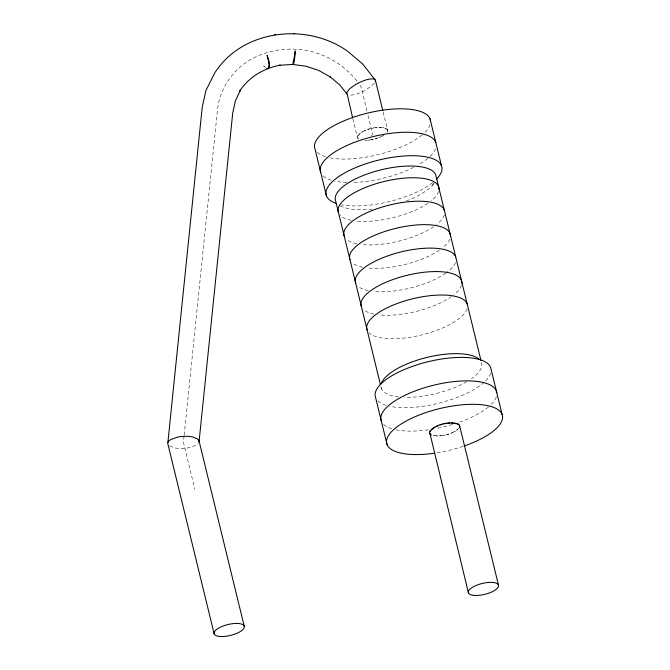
<?xml version="1.0" encoding="UTF-8"?>
<svg xmlns="http://www.w3.org/2000/svg" width="670" height="670" viewBox="0 0 670 670"><rect width="100%" height="100%" fill="white"/><g stroke="black" fill="none" stroke-linecap="round" stroke-linejoin="round"><path stroke-width="0.5" stroke-dasharray="3.35 2.51" d="M184.083 436.12L183.446 442.368L194.878 489.268M184.191 435.081L217.457 110.232A78.189 71.246 17.7 0 1 248.235 61.004C266.442 49.748 288.736 46.607 309.548 51.096A78.189 71.246 17.7 0 1 357.755 82.184M357.512 136.688L357.52 137.434M357.805 135.893L358.308 135.064M387.084 132.451L387.536 130.022L383.072 111.723M387.545 131.194L387.536 130.449M371.657 135.717L372.528 133.941L367.905 114.98M432.343 185.33L434.101 182.86M359.095 134.218L360.075 133.364M374.379 83.348L366.549 89.587A16.181 5.017 -26.2 0 1 352.269 95.031L349.623 95.199M457.853 429.294L456.873 430.148M458.95 428.197C451.748 434.738 440.207 437.795 430.869 434.713M361.298 132.518L362.688 131.705M455.592 430.986L454.201 431.807M383.759 135.357L374.53 139.201L364.74 140.499M364.271 130.926L365.971 130.189M380.786 136.956L379.086 137.685M382.369 136.178L383.047 135.843M452.577 432.569L450.877 433.297M367.805 129.536L369.698 128.942M377.252 138.347L375.351 138.941M449.017 433.934L447.116 434.529M371.657 128.447L373.625 128.029M373.399 139.435L371.431 139.854M445.148 435.006L443.18 435.416M375.569 127.727L377.47 127.518M369.488 140.156L367.579 140.365M441.245 435.684L439.344 435.894M379.279 127.434L380.987 127.451M437.569 435.952L435.86 435.935M382.528 127.585L383.918 127.819M434.361 435.768L432.971 435.534M385.091 128.171L386.079 128.607M431.053 434.88L431.857 435.157M169.678 445.969L173.974 447.728A15.896 6.156 -4 0 0 189.543 447.56L195.95 445.274A15.36 5.946 -4 0 0 197.977 443.783M386.799 129.151L387.31 129.754M358.257 138.732L357.738 138.12M265.622 67.628L263.678 65.978A15.477 4.188 69.3 0 0 265.337 67.77M387.536 130.022L386.506 128.791C376.942 125.583 363.952 128.405 357.512 136.37L357.52 137.861L358.55 139.084M366.934 110.986L361.097 87.033A78.189 71.246 17.7 0 0 358.341 82.98M352.889 118.866L357.52 137.861M380.895 386.548L381.389 388.567M455.466 262.64A51.749 18.626 -13.7 0 1 446.656 272.497M445.784 273.117A51.749 18.626 -13.7 0 1 372.997 291.4M368.24 290.654A51.749 18.626 -13.7 0 1 357.587 285.881M461.454 285.336A51.749 18.626 -13.7 0 1 454.017 294.683M451.505 296.576A51.749 18.626 -13.7 0 1 378.717 314.858M373.96 314.113A51.749 18.626 -13.7 0 1 363.308 309.331M449.746 239.19A51.749 18.626 -13.7 0 1 442.585 247.774M439.336 250.178A51.749 18.626 -13.7 0 1 367.277 267.95M362.52 267.204A51.749 18.626 -13.7 0 1 351.867 262.422M444.302 214.978A51.749 18.626 -13.7 0 1 436.865 224.324M433.624 226.728A51.749 18.626 -13.7 0 1 361.566 244.5M356.809 243.754A51.749 18.626 -13.7 0 1 347.663 240.22M438.582 191.528A51.749 18.626 -13.7 0 1 431.153 200.866M427.904 203.27A51.749 18.626 -13.7 0 1 355.845 221.041M351.088 220.296A51.749 18.626 -13.7 0 1 339.816 214.852M433.641 183.722A51.749 18.626 -13.7 0 1 406.087 201.05M372.219 209.124A51.749 18.626 -13.7 0 1 339.087 205.037M432.694 182.516A59.513 21.423 -13.7 0 1 341.558 204.777M435.534 148.857A59.513 21.423 -13.7 0 1 428.566 157.743M427.787 158.405A59.513 21.423 -13.7 0 1 418.457 164.761M413.666 167.333A59.513 21.423 -13.7 0 1 352.956 182.491M346.817 182.475A59.513 21.423 -13.7 0 1 334.899 181.126M331.147 180.146A59.513 21.423 -13.7 0 1 322.211 174.92M430.09 124.645A59.513 21.423 -13.7 0 1 422.845 134.293M422.075 134.955A59.513 21.423 -13.7 0 1 330.117 157.869M325.427 156.696A59.513 21.423 -13.7 0 1 317.212 152.241M490.691 373.24A59.513 21.423 -13.7 0 1 484.904 381.565M484.192 382.227A59.513 21.423 -13.7 0 1 389.789 406.271M386.029 405.291A59.513 21.423 -13.7 0 1 377.813 400.836M496.403 396.699A59.513 21.423 -13.7 0 1 489.167 406.338M488.388 407A59.513 21.423 -13.7 0 1 458.347 422.577M452.501 424.47A59.513 21.423 -13.7 0 1 436.421 428.448M428.398 429.797A59.513 21.423 -13.7 0 1 395.501 429.73M391.749 428.741A59.513 21.423 -13.7 0 1 383.533 424.294M467.174 308.786A51.749 18.626 -13.7 0 1 421.623 334.95A51.749 18.626 -13.7 0 1 369.019 332.781M481.437 362.437A51.749 18.626 -13.7 0 1 471.512 378.659M466.747 381.707A51.749 18.626 -13.7 0 1 404.714 397.335M398.725 396.942A51.749 18.626 -13.7 0 1 380.962 385.66M463.104 446.354A59.513 21.423 -13.7 0 1 435.115 453.104"/><path stroke-width="1" d="M352.646 117.87L346.817 92.485L349.698 88.708L355.636 84.479A16.181 5.017 -26.2 0 1 369.915 79.035L372.562 78.876L374.43 79.269L375.393 80.199L382.821 110.701M375.376 81.589L375.393 80.199L362.772 64.127L347.797 51.364C306.86 22.068 242.23 29.371 214.492 73.306L205.858 90.718L202.198 107.393L167.877 442.527M429.545 432.083L429.554 432.828M429.914 431.271L430.416 430.45M459.578 426.807L459.57 426.061M436.455 179.56L437.627 177.91A59.513 21.423 -13.7 0 0 378.148 160.214A59.513 21.423 -13.7 0 0 335.779 203.236M431.271 429.596L432.25 428.741M433.532 427.904L434.922 427.083M436.547 426.321L438.255 425.592M440.115 424.956L442.016 424.361M443.976 423.884L445.944 423.474M447.878 423.197L449.788 422.988M293.72 33.534L294.214 33.5M274.583 34.723L275.395 34.664M293.184 64.404L279.423 65.266L280.236 65.208C263.854 68.072 248.687 77.259 239.575 91.313L240.538 89.998L235.421 100.743L232.716 113.079L199.015 442.2A15.36 5.946 -4 0 0 197.901 439.177L192.91 437.007A15.896 6.156 -4 0 0 177.349 437.175L170.934 439.461A15.36 5.946 -4 0 0 167.902 444.101L214.174 633.904M451.563 422.938L453.272 422.954M454.762 423.122L456.161 423.356M457.267 423.733L458.255 424.177M458.908 424.738L459.427 425.35M430.215 434.152L429.705 433.54M498.447 585.002L459.57 425.525L458.54 424.294C448.975 421.087 435.994 423.909 429.545 431.874L468.431 592.841M429.554 433.364L430.584 434.587M346.8 93.875L339.916 85.107L330.059 76.698L330.478 77.042L318.786 70.459L306.006 66.204L292.69 64.446A15.477 1.876 -88 0 0 295.261 50.92L294.674 54.764A15.527 1.24 -82.5 0 1 292.899 63.215M430.056 118.917L441.488 165.825M502.09 414.42L490.658 367.512A59.513 21.423 -13.7 0 0 425.442 362.386A59.513 21.423 -13.7 0 0 375.602 397.561L387.034 444.47M480.943 360.418L435.701 174.82A51.749 18.626 -13.7 0 0 378.986 170.356A51.749 18.626 -13.7 0 0 335.653 200.95L380.401 384.521M326.432 195.875L315 148.966A59.513 21.423 -13.7 0 1 367.344 113.155A59.513 21.423 -13.7 0 1 430.508 120.726M198.982 440.634L244.19 626.065M459.57 425.525L459.578 427.016M355.661 283.033A51.749 18.626 -13.7 0 1 399.002 252.439A51.749 18.626 -13.7 0 1 455.709 256.903M361.381 306.483A51.749 18.626 -13.7 0 1 408.666 274.926A51.749 18.626 -13.7 0 1 461.856 283.259M349.949 259.575A51.749 18.626 -13.7 0 1 397.226 228.018A51.749 18.626 -13.7 0 1 450.424 236.351M344.229 236.125A51.749 18.626 -13.7 0 1 387.562 205.539A51.749 18.626 -13.7 0 1 444.277 209.995M338.509 212.675A51.749 18.626 -13.7 0 1 385.794 181.109A51.749 18.626 -13.7 0 1 438.992 189.451M320.721 172.416A59.513 21.423 -13.7 0 1 370.552 137.241A59.513 21.423 -13.7 0 1 435.776 142.367M434.118 453.255A59.513 21.423 -13.7 0 1 394.488 428.884A59.513 21.423 -13.7 0 1 489.259 406.02A59.513 21.423 -13.7 0 1 464.067 446.027M381.322 421.02A59.513 21.423 -13.7 0 1 433.666 385.208A59.513 21.423 -13.7 0 1 496.822 392.779M381.64 382.83A51.749 18.626 -13.7 0 1 427.845 357.202A51.749 18.626 -13.7 0 1 479.511 359.589M367.093 329.933A51.749 18.626 -13.7 0 1 410.434 299.348A51.749 18.626 -13.7 0 1 467.149 303.812M266.777 68.633A15.477 4.188 69.3 0 0 267.062 55.468L268.368 59.01A15.527 4.682 63.3 0 1 269.307 67.025M268.536 68.173A15.527 4.682 63.3 0 1 267.28 68.374M292.438 64.312A15.527 1.24 -82.5 0 1 292.112 64.362M474.251 595.412A15.527 5.586 -13.7 0 0 498.455 586.501A15.527 5.586 -13.7 0 0 477.618 584.86A15.527 5.586 -13.7 0 0 474.251 595.412M219.986 636.475A15.527 5.586 -13.7 0 0 244.198 627.564A15.527 5.586 -13.7 0 0 223.361 625.922A15.527 5.586 -13.7 0 0 219.986 636.475"/></g></svg>
